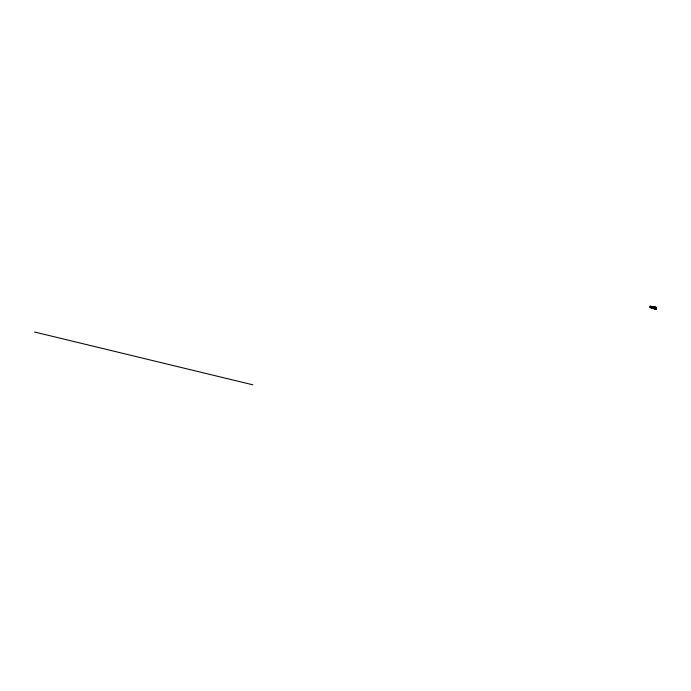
<?xml version="1.0" encoding="UTF-8"?>
<svg xmlns="http://www.w3.org/2000/svg" width="691" height="691" viewBox="0 0 691 691"><rect width="100%" height="100%" fill="white"/><g stroke="black" fill="none" stroke-linecap="round" stroke-linejoin="round"><path stroke-width="1.04" d="M652.995 308.298L656.32 309.274L656.45 307.417L653.012 306.528L652.883 308.385L656.277 309.188L656.398 307.417M653.375 308.462L653.038 307.296M651.768 306.908L652.252 307.003M652.477 306.683L652.364 308.195L651.691 308.031L651.803 306.735M655.483 308.756L654.887 308.842L656.251 309.171L656.286 308.704L653.755 308.134M651.57 306.83L652.459 306.89L652.347 308.177L651.717 308.022L651.794 306.804M653.271 307.098C651.993 307.616 655.146 309.041 654.558 307.34L656.381 307.426L656.346 307.901L656.312 308.411L655.189 307.607L654.481 308.367M654.913 308.48L652.943 308.367L652.986 307.797L655.146 308.108L655.198 307.504L655.094 308.117M653.686 307.849L654.446 308.73L654.541 307.288L653.669 307.495M656.286 308.704L653.824 307.236M653.245 308.074L653.142 307.089M653.703 308.549L653.237 307.555M654.662 307.97L655.336 308.583L654.213 307.875L654.947 308.316M654.412 307.314L654.472 308.177M650.481 307.141L650.421 306.649M650.507 306.389L650.266 306.787L651.043 306.994L650.43 306.467M650.663 307.314L650.827 306.467M651.008 307.46L652.373 307.823L650.24 307.262L650.309 306.355L651.233 306.579M651.052 306.415L651.017 307.305L650.24 307.089L651 307.288L651.06 306.614M652.632 307.452L651.293 307.538M651.725 308.022L651.829 306.623M652.442 306.899L652.408 307.193M652.96 308.367L653.081 306.467M653.79 307.711L653.841 307.167M654.023 307.4L653.012 307.495M654.576 307.331L654.524 308.203L655.275 308.212M655.059 308.074L654.904 308.834L656.251 308.989M655.431 307.676L655.491 307.08M655.595 308.791L656.269 308.765M650.689 307.21L650.222 307.27L652.606 307.892M34.55 332.008L252.828 384.809M651.743 307.659L652.373 307.823M653.047 307.201L654.532 307.521L653.047 307.054M653.22 307.728L653.755 307.866M653.798 307.132L655.422 307.555M655.232 307.625L656.329 307.91L655.189 307.607M650.3 306.424L652.408 306.977M650.386 306.89L651.034 307.124M653.798 307.322L654.541 307.521M650.266 306.191L650.162 307.659L652.589 308.281L652.693 306.813L650.266 306.191M652.408 307.4L651.768 307.236L652.399 307.391"/></g></svg>
